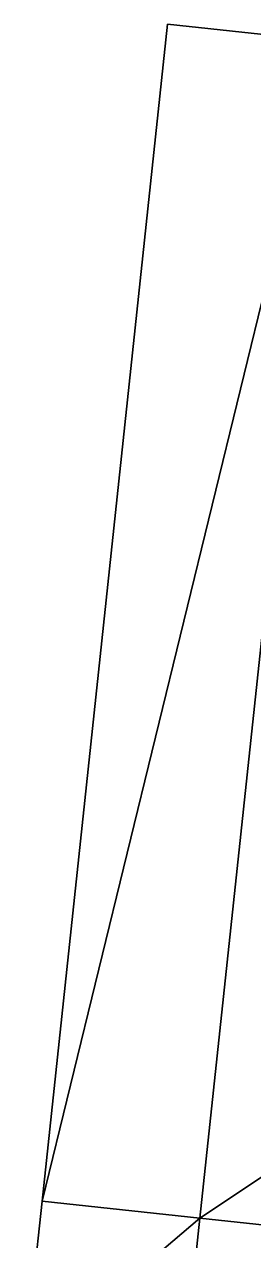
# Model space of a CAD drawing. Header units: millimetres. Extents: x -39 to 73, y -304 to 0.
# Drawn here: x -3.72 to 2.24, y -31.51 to 0 of the extents above; entities that cross this region are included whole.
import ezdxf

# ---------------------------------------------------------------- set-up
doc = ezdxf.new("R2010")
doc.units = ezdxf.units.MM
doc.layers.add('CUBE_007_1', color=7, linetype='Continuous')

msp = doc.modelspace()

# ---------------------------------------------------------------- meshes
at = {"layer": 'CUBE_007_1'}
mesh = msp.add_polyface(dxfattribs=at)
corners = [(-3.258, -30.489, 0), (-3.719, -34.802, 10), (-3.258, -30.489, 10), (-3.719, -34.802, 0), (0.841, -30.927, 0), (-3.719, -34.802, 0), (-3.258, -30.489, 0), (0.38, -35.24, 0), (37.51, -34.845, 0), (37.049, -39.159, 0), (37.51, -34.845, 10), (37.049, -39.159, 0), (37.51, -34.845, 0), (37.049, -39.159, 10), (37.51, -34.845, 10), (0.38, -35.24, 10), (37.049, -39.159, 10), (0.841, -30.927, 10), (40.768, -4.357, 10), (4.099, -0.438, 10), (40.768, -4.357, 10), (4.099, -0.438, 0), (4.099, -0.438, 10), (40.768, -4.357, 0), (40.768, -4.357, 10), (40.768, -4.357, 0), (40.768, -4.357, 0), (4.099, -0.438, 0), (0, 0, 0), (0, 0, 0), (-3.258, -30.489, 0), (-3.258, -30.489, 10), (0, 0, 10), (0, 0, 10), (-3.258, -30.489, 10), (4.099, -0.438, 10), (0, 0, 0), (0, 0, 10), (4.099, -0.438, 0), (-3.719, -34.802, 10), (-3.719, -34.802, 10), (0.38, -35.24, 0), (0.38, -35.24, 10), (-3.719, -34.802, 0), (0.38, -35.24, 10), (0.38, -35.24, 0), (37.049, -39.159, 0), (37.049, -39.159, 10)]
mesh.append_faces([[corners[k] for k in face] for face in [(0, 1, 2), (0, 3, 1), (4, 5, 6), (4, 7, 5), (8, 7, 4), (8, 9, 7), (10, 11, 12), (10, 13, 11), (14, 15, 16), (14, 17, 15), (18, 17, 14), (18, 19, 17), (20, 21, 22), (20, 23, 21), (24, 12, 25), (24, 10, 12), (26, 8, 4), (26, 4, 27), (27, 4, 6), (27, 6, 28), (29, 30, 31), (29, 31, 32), (19, 33, 34), (35, 36, 37), (35, 38, 36), (19, 34, 17), (17, 34, 39), (17, 39, 15), (40, 41, 42), (40, 43, 41), (44, 45, 46), (44, 46, 47)]])

doc.saveas('drawing.dxf')
